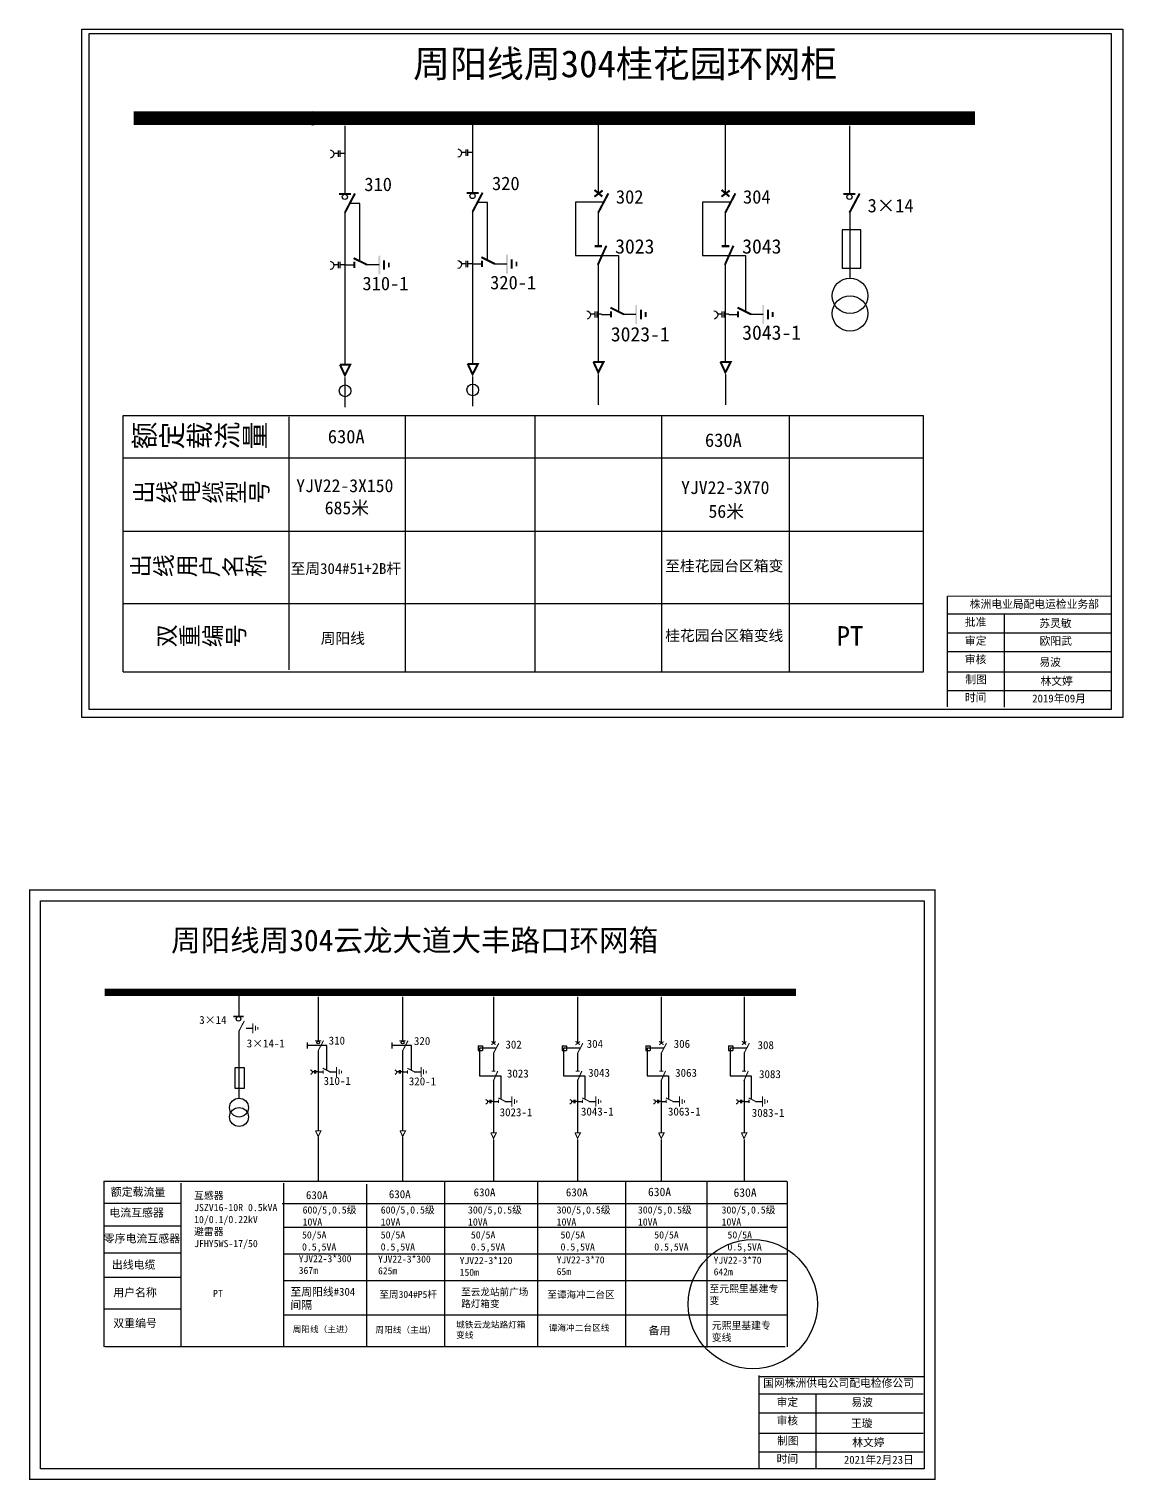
# Model space of a CAD drawing. Extents: x -172 to 477, y -577 to -246.
# Drawn here: x -22.6 to 129, y -570.4 to -369.2 of the extents above; entities that cross this region are included whole.
import ezdxf

# ---------------------------------------------------------------- set-up
doc = ezdxf.new("R2010")
doc.units = 0
doc.header["$LTSCALE"] = 0.774411
doc.linetypes.add('ACAD_ISO02W100', pattern=[15, 12, -3])
doc.linetypes.add('CENTER', pattern=[50.8, 31.75, -6.35, 6.35, -6.35])
doc.layers.get('0').update_dxf_attribs({"linetype": 'CONTINUOUS'})
doc.layers.add('2', color=7, linetype='CONTINUOUS')
doc.styles.add('HZ', font='')
doc.styles.add('hztxt_txtstyle_0.00_0_0', font='simkai.ttf')
doc.styles.add('hztxt_txtstyle_2.70_0_0', font='simkai.ttf', dxfattribs={"height": 2.7})
doc.styles.add('KaiTi_txtstyle_0.98_0_0', font='simkai.ttf', dxfattribs={"height": 0.976285})
doc.styles.get("Standard").update_dxf_attribs({"font": '', "height": 2.5})
doc.styles.add('字体', font='simkai_0.ttf', dxfattribs={"height": 2.5})
doc.styles.add('楷体_GB2312_txtstyle_1.09_0_0', font='simkai_0.ttf', dxfattribs={"height": 1.0944})
doc.styles.get('HZ').set_extended_font_data('@SimSun')
doc.styles.get('Standard').set_extended_font_data('SimSun')

# ---------------------------------------------------------------- blocks, each defined once
blk = doc.blocks.new('JD')
for points in [[(-2, 0.2), (-2, -0.2), (2, 0.2), (2, -0.2)], [(1, -1.2), (1, -0.8), (-1, -1.2), (-1, -0.8)], [(-0.5, -1.8), (-0.5, -2.2), (0.5, -1.8), (0.5, -2.2)]]:
    blk.add_trace(points)

msp = doc.modelspace()

# ---------------------------------------------------------------- linework, layer by layer
for p, q in [((21.14, -382.63), (21.14, -392.04)), ((38.84, -382.5), (38.84, -391.91)), ((56.26, -382.53), (56.26, -392.03)), ((73.88, -382.53), (73.88, -392.03)), ((91.09, -382.63), (91.09, -392.04)), ((21.14, -394.6), (21.14, -415.8)), ((38.84, -394.47), (38.84, -415.67)), ((56.26, -394.59), (56.26, -399.23)), ((73.88, -394.59), (73.88, -399.23)), ((91.13, -394.43), (91.13, -403.85)), ((92.67, -397.05), (90.07, -397.05)), ((90.07, -397.11), (90.07, -402.36)), ((92.67, -402.36), (92.67, -397.05)), ((21.14, -401.9), (22.44, -401.9)), ((24.13, -401.87), (25.9, -401.87)), ((38.84, -401.77), (40.14, -401.77)), ((41.83, -401.74), (43.6, -401.74)), ((56.26, -401.56), (56.26, -415.28)), ((73.88, -401.56), (73.88, -415.28)), ((90.07, -402.36), (92.67, -402.36)), ((56.73, -408.77), (58.03, -408.77)), ((59.73, -408.73), (61.49, -408.73)), ((74.35, -408.77), (75.65, -408.77)), ((77.34, -408.73), (79.11, -408.73)), ((-9.61, -458.32), (-9.6, -422.8)), ((-9.6, -422.8), (101.3, -422.8)), ((13.39, -422.99), (13.39, -458.04)), ((47.49, -422.8), (47.49, -458.39)), ((65.04, -422.8), (65.04, -458.39)), ((82.71, -422.8), (82.71, -458.39)), ((101.3, -422.8), (101.3, -458.39)), ((-9.54, -428.65), (101.3, -428.65)), ((-9.54, -438.83), (101.3, -438.83)), ((101.3, -448.9), (-9.61, -448.9)), ((101.3, -458.39), (-9.61, -458.4))]:
    msp.add_line(p, q)
at = {"linetype": 'Continuous'}
for p, q in [((57.02, -393.2), (53.09, -393.2)), ((53.09, -393.2), (53.09, -400.59)), ((74.63, -393.2), (70.7, -393.2)), ((70.7, -393.2), (70.7, -400.59)), ((53.09, -400.59), (59.09, -400.59)), ((59.09, -400.59), (59.09, -408.25)), ((70.7, -400.59), (76.7, -400.59)), ((76.7, -400.59), (76.7, -408.25))]:
    msp.add_line(p, q, dxfattribs=at)
at = {"linetype": 'CENTER'}
for p, q in [((21.15, -417.52), (21.15, -421.64)), ((38.85, -417.39), (38.85, -421.51)), ((56.27, -417.12), (56.27, -421.3)), ((73.89, -417.12), (73.89, -421.3))]:
    msp.add_line(p, q, dxfattribs=at)
at = {"color": 0, "linetype": 'Continuous'}
for p, q in [((29.49, -422.78), (29.49, -458.38)), ((104.65, -450.31), (127.4, -450.31)), ((112.55, -450.31), (112.55, -463.25)), ((104.65, -452.91), (127.4, -452.91)), ((104.65, -455.5), (127.4, -455.5)), ((104.65, -458.33), (127.4, -458.33)), ((104.65, -460.92), (127.4, -460.92)), ((-12.26, -528.98), (82.4, -528.98)), ((-12.22, -551.92), (-12.22, -528.98)), ((34.96, -529.02), (34.96, -551.91)), ((47.86, -529.02), (47.86, -551.91)), ((60.06, -529.04), (60.06, -551.93)), ((71.32, -529.11), (71.32, -552.01)), ((82.46, -528.99), (82.46, -551.93)), ((-1.59, -529.22), (-1.59, -551.92)), ((12.62, -529.22), (12.62, -551.92)), ((24.13, -529.38), (24.13, -551.9)), ((12.44, -532.04), (82.43, -532.04)), ((12.62, -535.34), (82.46, -535.34)), ((12.62, -539.02), (82.34, -539.02)), ((12.62, -542.75), (82.53, -542.75)), ((12.66, -547.5), (82.48, -547.5)), ((82.19, -551.92), (-12.15, -551.92)), ((78.55, -558.47), (101.3, -558.47)), ((86.45, -558.44), (86.45, -568.81)), ((78.55, -561.06), (101.3, -561.06)), ((78.55, -563.89), (101.3, -563.89)), ((78.55, -566.48), (101.3, -566.48))]:
    msp.add_line(p, q, dxfattribs=at)
at = {"color": 0}
for p, q in [((6.45, -502.78), (6.45, -506.07)), ((17.43, -503.38), (17.43, -509.49)), ((29.15, -503.38), (29.15, -509.49)), ((41.74, -503.42), (41.74, -509.83)), ((53.4, -503.42), (53.4, -509.83)), ((64.99, -503.42), (64.99, -509.83)), ((76.47, -503.42), (76.47, -509.83)), ((6.46, -508.1), (6.46, -517.43)), ((7.45, -507.73), (8.39, -507.73)), ((17.43, -510.86), (17.43, -521.96)), ((29.15, -510.86), (29.15, -521.96)), ((39.61, -510.18), (40.21, -510.18)), ((39.61, -510.18), (39.61, -510.84)), ((39.61, -510.84), (40.21, -510.84)), ((40.21, -510.18), (40.21, -510.84)), ((51.27, -510.18), (51.86, -510.18)), ((51.27, -510.18), (51.27, -510.84)), ((51.27, -510.84), (51.86, -510.84)), ((51.86, -510.18), (51.86, -510.84)), ((62.86, -510.18), (63.46, -510.18)), ((62.86, -510.18), (62.86, -510.84)), ((62.86, -510.84), (63.46, -510.84)), ((63.46, -510.18), (63.46, -510.84)), ((74.34, -510.18), (74.94, -510.18)), ((74.34, -510.18), (74.34, -510.84)), ((74.34, -510.84), (74.94, -510.84)), ((74.94, -510.18), (74.94, -510.84)), ((41.74, -511.19), (41.74, -513.67)), ((53.4, -511.19), (53.4, -513.67)), ((64.99, -511.19), (64.99, -513.67)), ((76.47, -511.19), (76.47, -513.67)), ((17.43, -513.8), (18.12, -513.8)), ((19.02, -513.78), (19.97, -513.78)), ((29.15, -513.8), (29.84, -513.8)), ((30.74, -513.78), (31.68, -513.78)), ((41.74, -514.91), (41.74, -522.21)), ((53.4, -514.91), (53.4, -522.21)), ((64.99, -514.91), (64.99, -522.21)), ((76.47, -514.91), (76.47, -522.21)), ((41.74, -517.91), (42.43, -517.91)), ((43.33, -517.89), (44.27, -517.89)), ((53.4, -517.91), (54.09, -517.91)), ((54.99, -517.89), (55.93, -517.89)), ((64.99, -517.91), (65.68, -517.91)), ((66.59, -517.89), (67.53, -517.89)), ((76.47, -517.91), (77.16, -517.91)), ((78.06, -517.89), (79, -517.89)), ((-1.49, -532.06), (-12.2, -532.06)), ((-1.53, -535.21), (-12.24, -535.21)), ((-1.53, -538.92), (-12.24, -538.92)), ((-1.57, -542.31), (-12.28, -542.31)), ((-1.54, -546.72), (-12.24, -546.72))]:
    msp.add_line(p, q, dxfattribs=at)
at = {"color": 0, "linetype": 'ACAD_ISO02W100'}
for p, q in [((42.04, -510.53), (39.8, -510.53)), ((39.8, -510.53), (39.8, -514.34)), ((53.7, -510.53), (51.46, -510.53)), ((51.46, -510.53), (51.46, -514.34)), ((65.29, -510.53), (63.05, -510.53)), ((63.05, -510.53), (63.05, -514.34)), ((76.77, -510.53), (74.53, -510.53)), ((74.53, -510.53), (74.53, -514.34)), ((39.8, -514.34), (42.75, -514.34)), ((42.75, -514.34), (42.75, -517.48)), ((51.46, -514.34), (54.41, -514.34)), ((54.41, -514.34), (54.41, -517.48)), ((63.05, -514.34), (66.01, -514.34)), ((66.01, -514.34), (66.01, -517.48)), ((74.53, -514.34), (77.48, -514.34)), ((77.48, -514.34), (77.48, -517.48))]:
    msp.add_line(p, q, dxfattribs=at)
at = {"color": 0, "linetype": 'CENTER'}
for p, q in [((17.44, -522.85), (17.44, -528.99)), ((29.15, -522.85), (29.15, -528.99)), ((41.74, -523.19), (41.74, -528.96)), ((53.4, -523.19), (53.4, -528.96)), ((65, -523.19), (65, -528.96)), ((76.47, -523.19), (76.47, -528.96))]:
    msp.add_line(p, q, dxfattribs=at)
at = {"linetype": 'Continuous', "lineweight": 30}
msp.add_lwpolyline([(-15.34, -369.2), (129, -369.2), (129, -464.66), (-15.34, -464.66)], close=True, dxfattribs=at)
at = {"linetype": 'Continuous'}
msp.add_lwpolyline([(-14.31, -369.83), (127.37, -369.83), (127.37, -463.57), (-14.31, -463.57)], close=True, dxfattribs=at)
for points, const_width in [([(-8.14, -381.57), (108.49, -381.57)], 1.88), ([(20.31, -392.08), (21.97, -392.08)], 0.281), ([(21.14, -394.67), (22.54, -392.01)], 0.281), ([(38.01, -391.95), (39.67, -391.95)], 0.281), ([(38.84, -394.54), (40.24, -391.88)], 0.281), ([(55.73, -392.45), (56.87, -391.59)], 0.281), ([(55.74, -391.51), (56.84, -392.43)], 0.281), ([(56.26, -394.66), (57.67, -391.99)], 0.281), ([(73.34, -392.45), (74.49, -391.59)], 0.281), ([(73.35, -391.51), (74.46, -392.43)], 0.281), ([(73.88, -394.66), (75.28, -391.99)], 0.281), ([(90.26, -392.08), (91.92, -392.08)], 0.281), ([(91.09, -394.67), (92.5, -392.01)], 0.281), ([(55.76, -399.31), (56.8, -399.31)], 0.281), ([(56.21, -401.9), (57.39, -399.25)], 0.281), ([(73.37, -399.31), (74.42, -399.31)], 0.281), ([(73.82, -401.9), (75, -399.25)], 0.281), ([(22.36, -400.97), (24.24, -401.9)], 0.281), ([(22.44, -401.47), (22.44, -402.34)], 0.281), ([(40.06, -400.84), (41.94, -401.77)], 0.281), ([(40.14, -401.34), (40.14, -402.21)], 0.281), ([(57.96, -407.83), (59.83, -408.77)], 0.281), ([(58.03, -408.33), (58.03, -409.2)], 0.281), ([(75.57, -407.83), (77.45, -408.77)], 0.281), ([(75.65, -408.33), (75.65, -409.2)], 0.281), ([(20.45, -415.76), (21.88, -415.76), (21.15, -417.21), (20.46, -415.74)], 0.281), ([(38.15, -415.63), (39.58, -415.63), (38.85, -417.08), (38.16, -415.61)], 0.281), ([(55.57, -415.37), (57, -415.37), (56.27, -416.82), (55.59, -415.34)], 0.281), ([(73.19, -415.37), (74.62, -415.37), (73.89, -416.82), (73.2, -415.34)], 0.281)]:
    msp.add_lwpolyline(points, dxfattribs=dict(const_width=const_width))
for points in [[(19.1, -385.96, -0.877934), (19.12, -387.1)], [(36.8, -385.83, -0.877934), (36.82, -386.97)], [(19.1, -401.41, -0.877934), (19.12, -402.55)], [(36.8, -401.28, -0.877934), (36.82, -402.42)], [(54.69, -408.27, -0.877934), (54.71, -409.41)], [(72.31, -408.27, -0.877934), (72.33, -409.41)]]:
    msp.add_lwpolyline(points, format="xyb")
for points in [[(20.19, -386.05), (20.19, -386.91)], [(20.46, -386.05), (20.46, -386.91)], [(37.89, -385.92), (37.89, -386.78)], [(38.16, -385.92), (38.16, -386.78)], [(20.19, -386.45), (19.6, -386.45)], [(21.14, -386.45), (20.46, -386.45)], [(37.89, -386.32), (37.3, -386.32)], [(38.84, -386.32), (38.16, -386.32)], [(20.19, -401.89), (19.6, -401.89)], [(20.19, -401.49), (20.19, -402.35)], [(20.46, -401.49), (20.46, -402.35)], [(21.14, -401.89), (20.46, -401.89)], [(37.89, -401.76), (37.3, -401.76)], [(37.89, -401.36), (37.89, -402.22)], [(38.16, -401.36), (38.16, -402.22)], [(38.84, -401.76), (38.16, -401.76)], [(55.79, -408.36), (55.79, -409.21)], [(56.05, -408.36), (56.05, -409.21)], [(73.4, -408.36), (73.4, -409.21)], [(73.67, -408.36), (73.67, -409.21)], [(55.79, -408.75), (55.2, -408.75)], [(56.73, -408.75), (56.05, -408.75)], [(73.4, -408.75), (72.81, -408.75)], [(74.35, -408.75), (73.67, -408.75)]]:
    msp.add_lwpolyline(points)
at = {"linetype": 'ACAD_ISO02W100'}
for points in [[(23.23, -401.49), (23.23, -393.37), (21.83, -393.37)], [(40.93, -401.36), (40.93, -393.24), (39.53, -393.24)]]:
    msp.add_lwpolyline(points, dxfattribs=at)
at = {"color": 0, "linetype": 'Continuous', "const_width": 0.182}
for points in [[(104.65, -447.84), (104.64, -463.21)], [(104.65, -447.84), (127.4, -447.84)], [(78.55, -555.89), (78.54, -568.77)], [(78.65, -556.05), (101.4, -556.05)]]:
    msp.add_lwpolyline(points, dxfattribs=at)
msp.add_lwpolyline([(-22.55, -488.6), (102.93, -488.6), (102.93, -570.3), (-22.55, -570.3)], close=True, dxfattribs=at)
at = {"color": 0, "linetype": 'Continuous'}
msp.add_lwpolyline([(-21.07, -490.07), (101.46, -490.07), (101.46, -568.83), (-21.07, -568.83)], close=True, dxfattribs=at)
at = {"color": 0}
for points, const_width in [([(-12.14, -502.78), (83.7, -502.78)], 0.998), ([(5.7, -506.11), (7.1, -506.11)], 0.238), ([(6.46, -508.14), (7.21, -506.72)], 0.15), ([(16.99, -509.51), (17.87, -509.51)], 0.15), ([(17.43, -510.89), (18.18, -509.47)], 0.15), ([(28.71, -509.51), (29.59, -509.51)], 0.15), ([(29.15, -510.89), (29.9, -509.47)], 0.15), ([(41.46, -509.56), (42.04, -510.04)], 0.15), ([(41.45, -510.05), (42.06, -509.6)], 0.15), ([(41.74, -511.23), (42.49, -509.81)], 0.15), ([(53.12, -509.56), (53.7, -510.04)], 0.15), ([(53.11, -510.05), (53.72, -509.6)], 0.15), ([(53.4, -511.23), (54.14, -509.81)], 0.15), ([(64.71, -510.05), (65.32, -509.6)], 0.15), ([(64.71, -509.56), (65.3, -510.04)], 0.15), ([(64.99, -511.23), (65.74, -509.81)], 0.15), ([(76.19, -510.05), (76.79, -509.6)], 0.15), ([(76.19, -509.56), (76.78, -510.04)], 0.15), ([(76.47, -511.23), (77.22, -509.81)], 0.15), ([(18.08, -513.3), (19.08, -513.8)], 0.15), ([(18.12, -513.57), (18.12, -514.03)], 0.15), ([(29.8, -513.3), (30.8, -513.8)], 0.15), ([(29.84, -513.57), (29.84, -514.03)], 0.15), ([(41.47, -513.71), (42.02, -513.71)], 0.15), ([(41.71, -515.09), (42.34, -513.68)], 0.15), ([(53.13, -513.71), (53.68, -513.71)], 0.15), ([(53.37, -515.09), (53.99, -513.68)], 0.15), ([(64.72, -513.71), (65.28, -513.71)], 0.15), ([(64.96, -515.09), (65.59, -513.68)], 0.15), ([(76.2, -513.71), (76.76, -513.71)], 0.15), ([(76.44, -515.09), (77.07, -513.68)], 0.15), ([(42.39, -517.41), (43.39, -517.91)], 0.15), ([(42.43, -517.68), (42.43, -518.14)], 0.15), ([(54.05, -517.41), (55.05, -517.91)], 0.15), ([(54.09, -517.68), (54.09, -518.14)], 0.15), ([(65.65, -517.41), (66.64, -517.91)], 0.15), ([(65.68, -517.68), (65.68, -518.14)], 0.15), ([(77.12, -517.41), (78.12, -517.91)], 0.15), ([(77.16, -517.68), (77.16, -518.14)], 0.15), ([(17.06, -521.98), (17.83, -521.98), (17.44, -522.75), (17.07, -521.96)], 0.15), ([(28.78, -521.98), (29.54, -521.98), (29.15, -522.75), (28.79, -521.96)], 0.15), ([(41.37, -522.26), (42.13, -522.26), (41.74, -523.03), (41.38, -522.24)], 0.15), ([(53.03, -522.26), (53.79, -522.26), (53.4, -523.03), (53.04, -522.24)], 0.15), ([(64.63, -522.26), (65.39, -522.26), (65, -523.03), (64.63, -522.24)], 0.15), ([(76.1, -522.26), (76.86, -522.26), (76.47, -523.03), (76.11, -522.24)], 0.15)]:
    msp.add_lwpolyline(points, dxfattribs=dict(at, const_width=const_width))
for points in [[(15.92, -509.74), (15.92, -510.57)], [(27.64, -509.74), (27.64, -510.57)], [(5.87, -513.27), (5.87, -516.07), (7.25, -516.07), (7.25, -513.24), (5.87, -513.24)], [(16.93, -513.8), (16.61, -513.8)], [(16.93, -513.59), (16.93, -514.04)], [(17.07, -513.59), (17.07, -514.04)], [(17.43, -513.8), (17.07, -513.8)], [(28.65, -513.8), (28.33, -513.8)], [(28.65, -513.59), (28.65, -514.04)], [(28.79, -513.59), (28.79, -514.04)], [(29.15, -513.8), (28.79, -513.8)], [(41.23, -517.9), (40.92, -517.9)], [(41.23, -517.69), (41.23, -518.14)], [(41.37, -517.69), (41.37, -518.14)], [(41.74, -517.9), (41.37, -517.9)], [(52.89, -517.9), (52.58, -517.9)], [(52.89, -517.69), (52.89, -518.14)], [(53.03, -517.69), (53.03, -518.14)], [(53.39, -517.9), (53.03, -517.9)], [(64.49, -517.9), (64.17, -517.9)], [(64.49, -517.69), (64.49, -518.14)], [(64.63, -517.69), (64.63, -518.14)], [(64.99, -517.9), (64.63, -517.9)], [(75.97, -517.9), (75.65, -517.9)], [(75.97, -517.69), (75.97, -518.14)], [(76.11, -517.69), (76.11, -518.14)], [(76.47, -517.9), (76.11, -517.9)]]:
    msp.add_lwpolyline(points, dxfattribs=at)
at = {"color": 0, "linetype": 'ACAD_ISO02W100'}
for points in [[(18.66, -513.57), (18.66, -510.16), (15.92, -510.16)], [(30.38, -513.57), (30.38, -510.16), (27.64, -510.16)]]:
    msp.add_lwpolyline(points, dxfattribs=at)
at = {"color": 0}
for points in [[(16.34, -513.54, -0.877934), (16.36, -514.15)], [(28.06, -513.54, -0.877934), (28.07, -514.15)], [(40.65, -517.64, -0.877934), (40.66, -518.25)], [(52.31, -517.64, -0.877934), (52.32, -518.25)], [(63.91, -517.64, -0.877934), (63.92, -518.25)], [(75.38, -517.64, -0.877934), (75.39, -518.25)]]:
    msp.add_lwpolyline(points, format="xyb", dxfattribs=at)
for centre, radius in [((16.69, -381.59), 0.933), ((21.14, -392.48), 0.36), ((38.84, -392.35), 0.36), ((91.09, -392.48), 0.36), ((38.87, -419.24), 0.812), ((21.17, -419.37), 0.812)]:
    msp.add_circle(centre, radius)
for centre, radius in [((6.4, -506.45), 0.305), ((17.43, -509.72), 0.192), ((29.15, -509.72), 0.192)]:
    msp.add_circle(centre, radius, dxfattribs=at)
at = {"color": 1, "linetype": 'Continuous'}
msp.add_circle((77.69, -546.01), 8.95, dxfattribs=at)
at = {"layer": '2', "color": 3}
for centre in [(91.17, -406.2), (91.17, -408.65)]:
    msp.add_circle(centre, 2.46, dxfattribs=at)
at = {"layer": '2', "color": 0}
for centre in [(6.47, -518.76), (6.47, -520.06)]:
    msp.add_circle(centre, 1.31, dxfattribs=at)

# ---------------------------------------------------------------- block references
at = {"xscale": 0.65625, "yscale": 0.65625, "zscale": 0.65625, "rotation": 90}
for p in [(25.92, -401.92), (43.62, -401.79), (61.52, -408.78), (79.13, -408.78)]:
    msp.add_blockref('JD', p, dxfattribs=at)
at = {"color": 0, "xscale": 0.3494655254594363, "yscale": 0.3494655254594363, "zscale": 0.3494655254594363, "rotation": 90}
for p in [(8.4, -507.76), (19.98, -513.81), (31.7, -513.81), (44.29, -517.91), (55.94, -517.91), (67.54, -517.91), (79.02, -517.91)]:
    msp.add_blockref('JD', p, dxfattribs=at)

# ---------------------------------------------------------------- texts
for s, height, p in [('310', 1.875, (23.84, -391.67)), ('320', 1.875, (41.54, -391.54)), ('302', 1.875, (58.71, -393.41)), ('304', 1.875, (76.33, -393.41)), ('3×14', 1.875, (93.6, -394.62)), ('3023', 2, (58.61, -400.34)), ('3043', 2, (76.22, -400.34)), ('310-1', 1.875, (23.58, -405.42)), ('320-1', 1.875, (41.28, -405.29)), ('3043-1', 2, (76.22, -412.29)), ('3023-1', 2, (58.01, -412.52)), ('630A', 1.875, (18.78, -426.65)), ('630A', 1.875, (71.06, -427.14)), ('YJV22-3X150', 1.8, (14.4, -433.42)), ('YJV22-3X70', 1.8, (67.75, -433.68)), ('685米', 1.8, (18.35, -436.49)), ('56米', 1.8, (71.55, -436.97))]:
    msp.add_text(s, height=height).set_placement(p)
at = {"style": 'HZ'}
for s, height, p in [('额定载流量', 2.812, (-8.61, -427.02)), ('出线电缆型号', 2.344, (-8.35, -434.62)), ('出线用户名称', 2.344, (-8.79, -444.84)), ('双重编号', 2.344, (-5.18, -454.55)), ('PT', 2.7, (89.33, -454.7))]:
    msp.add_text(s, height=height, dxfattribs=at).set_placement(p)
at = {"color": 0, "linetype": 'Continuous', "style": 'hztxt_txtstyle_2.70_0_0'}
for s, p in [('3×14', (0.96, -507.16)), ('310', (18.9, -510.02)), ('320', (30.72, -510.08)), ('3×14-1', (7.54, -510.41)), ('302', (43.4, -510.57)), ('304', (54.67, -510.47)), ('306', (66.73, -510.47)), ('308', (78.35, -510.65)), ('310-1', (18.19, -515.61)), ('320-1', (30.01, -515.67)), ('3023', (43.61, -514.59)), ('3043', (54.87, -514.49)), ('3063', (66.93, -514.49)), ('3083', (78.56, -514.67)), ('3023-1', (42.6, -519.96)), ('3043-1', (53.87, -519.86)), ('3063-1', (65.93, -519.86)), ('3083-1', (77.55, -520.04))]:
    msp.add_text(s, height=1.109, dxfattribs=at).set_placement(p)
at = {"linetype": 'Continuous', "char_height": 1.5, "width": 18.2778, "attachment_point": 1, "style": '字体'}
for s, insert in [('{\\fSimSun|b0|i0|c134|p2;至周304#51+2B杆}', (13.62, -443.26)), ('{\\fSimSun|b0|i0|c134|p2;至桂花园台区箱变}', (65.55, -442.89)), ('{\\fSimSun|b0|i0|c134|p2;桂花园台区箱变线}', (65.55, -452.55)), ('{\\fSimSun|b0|i0|c134|p2;周阳线}', (17.79, -452.94))]:
    msp.add_mtext(s, dxfattribs=dict(at, insert=insert))
at = {"color": 0, "linetype": 'Continuous', "attachment_point": 1}
for s, insert, char_height, width, style in [('株洲电业局配电运检业务部', (107.76, -448.39), 1.0944, 29.9201, '字体'), ('{\\fKaiTi_GB2312|b0|i0|c134|p49;批准}', (107.09, -450.88), 1.0944, 8.5588, '字体'), ('苏灵敏', (117.41, -451.06), 1.094, 8.5588, '字体'), ('\\f\uffbfﾬￌﾣﾤ_GB2312|b0|i0|c134|p49;审定', (107.09, -453.48), 1.0944, 8.5588, '字体'), ('欧阳武', (117.46, -453.5), 1.094, 8.5588, '字体'), ('\\f\uffbfﾬￌﾣﾤ_GB2312|b0|i0|c134|p49;审核', (107.09, -456.06), 1.0944, 8.5588, '字体'), ('易波', (117.41, -456.43), 1.094, 8.5588, '字体'), ('\\f\uffbfﾬￌﾣﾤ_GB2312|b0|i0|c134|p49;制图', (107.15, -458.84), 1.0944, 8.5588, '字体'), ('林文婷', (117.57, -459.07), 1.094, 8.5588, '字体'), ('\\f\uffbfﾬￌﾣﾤ_GB2312|b0|i0|c134|p49;时间', (107.09, -461.35), 1.0944, 8.5588, '字体'), ('{\\fSimSun|b0|i0|c134|p2;额定载流量}', (-11.31, -529.89), 1.1094, 17.8852, 'hztxt_txtstyle_2.70_0_0'), ('\\A1;{\\fSimSun|b0|i0|c134|p2;互感器\\PJSZV16-10R 0.5kVA\\P10/0.1/0.22kV\\P避雷器\\PJFHY5WS-17/50}', (0.24, -530.45), 0.9985, 18.4113, 'hztxt_txtstyle_2.70_0_0'), ('{\\fSimSun|b0|i0|c134|p2;630A}', (15.75, -530.34), 1.1094, 17.8852, 'hztxt_txtstyle_2.70_0_0'), ('{\\fSimSun|b0|i0|c134|p2;630A}', (27.24, -530.21), 1.1094, 17.8852, 'hztxt_txtstyle_2.70_0_0'), ('{\\fSimSun|b0|i0|c134|p2;630A}', (38.99, -529.95), 1.1094, 17.8852, 'hztxt_txtstyle_2.70_0_0'), ('{\\fSimSun|b0|i0|c134|p2;630A}', (51.78, -529.95), 1.1094, 17.8852, 'hztxt_txtstyle_2.70_0_0'), ('{\\fSimSun|b0|i0|c134|p2;630A}', (63.16, -529.86), 1.1757, 9.454, 'hztxt_txtstyle_0.00_0_0'), ('{\\fSimSun|b0|i0|c134|p2;630A}', (75.02, -529.95), 1.1757, 9.454, 'hztxt_txtstyle_0.00_0_0'), ('{\\fSimSun|b0|i0|c134|p2;电流互感器}', (-11.51, -532.77), 1.1094, 17.8852, 'hztxt_txtstyle_2.70_0_0'), ('\\A1;{\\fSimSun|b0|i0|c134|p2;600/5,0.5级\\P10VA}', (15.28, -532.45), 0.9985, 18.4113, 'hztxt_txtstyle_2.70_0_0'), ('\\A1;{\\fSimSun|b0|i0|c134|p2;600/5,0.5级\\P10VA}', (26.12, -532.45), 0.9985, 18.4113, 'hztxt_txtstyle_2.70_0_0'), ('\\A1;{\\fSimSun|b0|i0|c134|p2;300/5,0.5级\\P10VA}', (38.21, -532.45), 0.9985, 18.4113, 'hztxt_txtstyle_2.70_0_0'), ('\\A1;{\\fSimSun|b0|i0|c134|p2;300/5,0.5级\\P10VA}', (50.5, -532.45), 0.9985, 18.4113, 'hztxt_txtstyle_2.70_0_0'), ('\\A1;{\\fSimSun|b0|i0|c134|p2;300/5,0.5级\\P10VA}', (61.76, -532.45), 0.9985, 18.4113, 'hztxt_txtstyle_2.70_0_0'), ('\\A1;{\\fSimSun|b0|i0|c134|p2;300/5,0.5级\\P10VA}', (73.36, -532.45), 0.9985, 18.4113, 'hztxt_txtstyle_2.70_0_0'), ('{\\fSimSun|b0|i0|c134|p2;零序电流互感器}', (-12.29, -536.35), 1.1094, 17.8852, 'hztxt_txtstyle_2.70_0_0'), ('{\\fSimSun|b0|i0|c134|p2;50/5A\\P0.5,5VA}', (15.2, -535.91), 0.9985, 17.8852, 'hztxt_txtstyle_2.70_0_0'), ('{\\fSimSun|b0|i0|c134|p2;50/5A\\P0.5,5VA}', (26.11, -535.91), 0.9985, 17.8852, 'hztxt_txtstyle_2.70_0_0'), ('{\\fSimSun|b0|i0|c134|p2;50/5A\\P0.5,5VA}', (38.61, -535.91), 0.9985, 17.8852, 'hztxt_txtstyle_2.70_0_0'), ('{\\fSimSun|b0|i0|c134|p2;50/5A\\P0.5,5VA}', (51.04, -535.91), 0.9985, 17.8852, 'hztxt_txtstyle_2.70_0_0'), ('{\\fSimSun|b0|i0|c134|p2;50/5A\\P0.5,5VA}', (64.03, -535.91), 0.9985, 17.8852, 'hztxt_txtstyle_2.70_0_0'), ('{\\fSimSun|b0|i0|c134|p2;50/5A\\P0.5,5VA}', (74.18, -535.91), 0.9985, 17.8852, 'hztxt_txtstyle_2.70_0_0'), ('{\\fSimSun|b0|i0|c134|p2;出线电缆}', (-11.16, -539.99), 1.1094, 17.8852, 'hztxt_txtstyle_2.70_0_0'), ('{\\fSimSun|b0|i0|c134|p2;至元熙里基建专变}', (71.68, -543.36), 1, 10.0545, 'hztxt_txtstyle_2.70_0_0'), ('{\\fSimSun|b0|i0|c134|p2;用户名称}', (-10.97, -543.84), 1.1094, 17.8852, 'hztxt_txtstyle_2.70_0_0'), ('{\\fSimSun|b0|i0|c134|p2;PT}', (2.86, -544.04), 1.0024, 7.7986, 'hztxt_txtstyle_0.00_0_0'), ('{\\fSimSun|b0|i0|c134|p2;双重编号}', (-10.97, -548.1), 1.1094, 17.8852, 'hztxt_txtstyle_2.70_0_0'), ('{\\fSimSun|b0|i0|c134|p2;备用}', (63.25, -549.12), 1.1094, 17.8852, 'hztxt_txtstyle_2.70_0_0'), ('{\\fSimSun|b0|i0|c134|p2;元熙里基建专变线}', (72, -548.47), 1, 8.4796, 'hztxt_txtstyle_2.70_0_0'), ('国网株洲供电公司配电检修公司', (79.13, -556.4), 1.0944, 29.9201, '字体'), ('\\f\uffbfﾬￌﾣﾤ_GB2312|b0|i0|c134|p49;审定', (80.99, -559.04), 1.0944, 8.5588, '字体'), ('易波', (91.36, -559.06), 1.094, 8.5588, '字体'), ('\\f\uffbfﾬￌﾣﾤ_GB2312|b0|i0|c134|p49;审核', (80.99, -561.62), 1.0944, 8.5588, '字体'), ('王璇', (91.31, -561.99), 1.094, 8.5588, '字体'), ('\\f\uffbfﾬￌﾣﾤ_GB2312|b0|i0|c134|p49;制图', (81.05, -564.4), 1.0944, 8.5588, '字体'), ('林文婷', (91.47, -564.63), 1.094, 8.5588, '字体'), ('\\f\uffbfﾬￌﾣﾤ_GB2312|b0|i0|c134|p49;时间', (80.99, -566.91), 1.0944, 8.5588, '字体')]:
    msp.add_mtext(s, dxfattribs=dict(at, insert=insert, char_height=char_height, width=width, style=style))
at = {"color": 7, "linetype": 'Continuous', "true_color": 0xffffff, "attachment_point": 1}
for s, insert, char_height, width, style in [('2019年09月', (116.42, -461.48), 1.094, 16.0081, '字体'), ('{\\fSimSun|b0|i0|c134|p2;周阳线周304云龙大道大丰路口环网箱}', (-2.94, -494.06), 3, 80.4201, '字体'), ('YJV22-3*300\\P367m', (14.75, -539.22), 0.9763, 15.739, 'hztxt_txtstyle_2.70_0_0'), ('YJV22-3*300\\P625m', (25.74, -539.28), 0.9763, 15.739, 'hztxt_txtstyle_2.70_0_0'), ('YJV22-3*70\\P65m', (50.5, -539.38), 0.976, 15.739, 'hztxt_txtstyle_2.70_0_0'), ('YJV22-3*70\\P642m', (72.26, -539.42), 0.976, 15.739, 'hztxt_txtstyle_2.70_0_0'), ('至周阳线#304间隔', (13.6, -543.75), 1.098, 10.2758, 'hztxt_txtstyle_2.70_0_0'), ('{\\fSimSun|b0|i0|c134|p2;至云龙站前广场路灯箱变}', (37.26, -543.83), 0.9763, 10.2758, 'hztxt_txtstyle_2.70_0_0'), ('{\\fSimSun|b0|i0|c134|p2;至谭海冲二台区}', (49.21, -544.19), 0.9763, 10.2758, 'hztxt_txtstyle_2.70_0_0')]:
    msp.add_mtext(s, dxfattribs=dict(at, insert=insert, char_height=char_height, width=width, style=style))
at = {"color": 7, "linetype": 'Continuous', "attachment_point": 1}
for s, insert, char_height, width, style in [('YJV22-3*120\\P150m', (37.06, -539.48), 0.9763, 15.739, 'KaiTi_txtstyle_0.98_0_0'), ('{\\fSimSun|b0|i0|c134|p2;至周304#P5杆}', (25.93, -544.17), 0.9763, 10.2758, 'KaiTi_txtstyle_0.98_0_0'), ('2021年2月23日', (90.32, -567.04), 1.094, 16.0081, '楷体_GB2312_txtstyle_1.09_0_0')]:
    msp.add_mtext(s, dxfattribs=dict(at, insert=insert, char_height=char_height, width=width, style=style))
at = {"color": 0, "char_height": 0.858, "width": 10.6656, "attachment_point": 1}
for s, insert in [('周阳线（主进）', (13.9, -549.07)), ('周阳线（主出）', (25.38, -549.14))]:
    msp.add_mtext(s, dxfattribs=dict(at, insert=insert))
at = {"color": 7, "true_color": 0xffffff, "char_height": 0.858, "width": 10.6656, "attachment_point": 1}
for s, insert in [('城铁云龙站路灯箱变线', (36.56, -548.43)), ('谭海冲二台区线', (49.4, -548.86))]:
    msp.add_mtext(s, dxfattribs=dict(at, insert=insert))
at = {"layer": '2', "color": 7, "insert": (30.6, -372.14), "char_height": 3.75, "width": 83.0504, "attachment_point": 1, "style": '字体'}
msp.add_mtext('{\\fSimSun|b0|i0|c134|p2;\\C256;周阳线周304桂花园环网柜}', dxfattribs=at)

doc.saveas('drawing.dxf')
